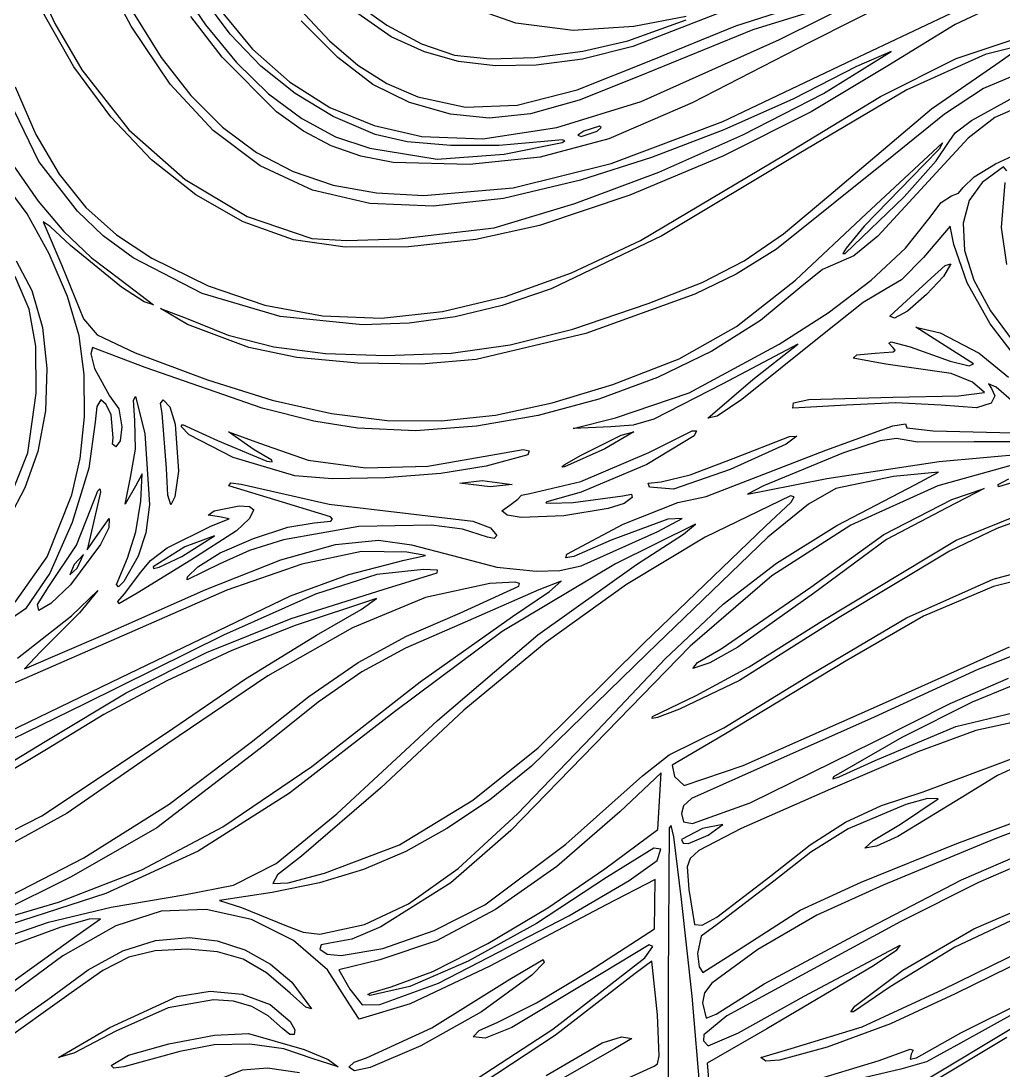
# Model space of a CAD drawing. Extents: x -2 to 143, y -75 to 57.
# Drawn here: x 53.96 to 90.79, y -38.47 to 0.89 of the extents above; entities that cross this region are included whole.
import ezdxf

# ---------------------------------------------------------------- set-up
doc = ezdxf.new("R2010")
doc.units = 0

msp = doc.modelspace()

# ---------------------------------------------------------------- linework, layer by layer
at = {"layer": 'Layer 1'}
for p, q in [((58.0811, 0.695259), (56.425889, 3.834802)), ((54.359386, 2.653212), (55.229541, 0.797294)), ((59.759973, 2.371404), (60.871046, 0.74086)), ((82.76395, 2.215819), (76.891051, -0.067981)), ((80.750739, 0.706583), (85.472049, 2.221584)), ((61.791521, 0.390664), (60.762434, 1.779513)), ((66.418047, 1.615448), (67.661527, 0.730843)), ((85.93934, 1.96628), (81.38191, 0.54797)), ((82.385237, 0.195479), (85.93934, 1.96628)), ((87.097552, 1.894905), (83.47878, 0.063328)), ((85.141995, -0.562132), (89.947671, 1.72822)), ((91.287337, 1.850828), (88.96537, 0.74837)), ((55.942759, -0.830171), (54.728468, 1.308371)), ((58.164995, 1.207128), (59.215521, -0.477711)), ((61.410378, 1.316918), (62.639656, -0.174958)), ((64.423699, 1.314324), (65.51392, 0.142496)), ((72.499871, 0.803567), (70.464314, 1.51868)), ((55.229541, 0.797294), (56.240247, -0.944961)), ((61.50007, -0.476012), (60.328444, 1.050549)), ((65.830848, -0.487688), (64.46182, 0.89776)), ((67.82597, 0.292659), (66.576338, 1.160614)), ((74.655281, 0.524021), (72.499871, 0.803567)), ((76.70247, 0.143725), (78.87932, 0.932648)), ((78.87812, 1.055406), (76.92501, 0.681358)), ((59.547586, -1.479139), (58.0811, 0.695259)), ((60.871046, 0.74086), (62.033152, -0.665469)), ((67.661527, 0.730843), (68.965624, 0.033973)), ((76.92501, 0.681358), (74.655281, 0.524021)), ((81.38191, 0.54797), (77.1006, -1.18993)), ((77.565009, -0.591706), (80.750739, 0.706583)), ((88.96537, 0.74837), (86.443062, -0.791736)), ((62.947519, -0.812595), (61.791521, 0.390664)), ((65.51392, 0.142496), (66.57861, -0.768176)), ((69.076706, -0.275661), (67.82597, 0.292659)), ((68.965624, 0.033973), (70.200791, -0.394743)), ((75.017846, -0.247383), (76.702471, 0.143698)), ((76.702471, 0.143698), (76.70247, 0.143725)), ((77.20092, -2.13511), (82.385237, 0.195479)), ((83.47878, 0.063328), (79.114755, -2.180262)), ((88.996401, -0.522197), (91.291002, 0.246433)), ((62.639656, -0.174958), (64.015179, -1.400492)), ((70.353839, -0.632413), (69.076706, -0.275661)), ((73.213045, -0.480705), (75.017846, -0.247383)), ((76.891051, -0.067981), (75.001935, -0.55122)), ((84.03125, -1.83555), (86.56825, -0.26266)), ((86.56825, -0.26266), (85.2628, -0.825471)), ((90.089277, -0.373091), (87.146826, -1.694672)), ((91.537251, -0.003131), (90.089277, -0.373091)), ((90.485069, -0.747762), (91.537251, -0.003131)), ((59.215521, -0.477711), (60.32511, -1.907569)), ((63.533265, -2.522267), (61.50007, -0.476012)), ((62.033152, -0.665469), (63.238418, -1.839005)), ((67.147064, -1.489137), (65.830848, -0.487688)), ((66.57861, -0.768176), (67.668285, -1.455153)), ((70.200791, -0.394743), (71.527537, -0.536435)), ((71.72757, -0.791252), (70.353839, -0.632413)), ((71.527537, -0.536435), (73.213045, -0.480705)), ((73.2681, -0.765831), (71.72757, -0.791252)), ((75.001935, -0.55122), (73.2681, -0.765831)), ((74.802037, -1.690284), (77.565009, -0.591706)), ((80.261983, -2.8763), (85.141995, -0.562132)), ((86.169753, -1.948534), (88.996401, -0.522197)), ((88.073971, -2.408594), (90.485069, -0.747762)), ((57.321293, -2.712683), (55.942759, -0.830171)), ((56.240247, -0.944961), (58.003397, -3.189296)), ((64.235965, -1.836832), (62.947519, -0.812595)), ((85.2628, -0.825471), (82.905743, -2.035771)), ((86.443062, -0.791736), (83.564661, -2.523739)), ((91.298006, -1.109778), (90.028473, -1.643937)), ((61.155001, -3.22435), (59.547586, -1.479139)), ((64.015179, -1.400492), (65.533061, -2.355634)), ((68.519235, -2.174845), (67.147064, -1.489137)), ((67.668285, -1.455153), (68.833459, -1.955896)), ((77.1006, -1.18993), (74.870254, -2.078781)), ((53.734003, -1.582135), (54.510305, -3.366882)), ((60.32511, -1.907569), (61.508595, -3.091797)), ((63.238418, -1.839005), (64.478974, -2.77117)), ((65.662397, -2.688616), (64.235965, -1.836832)), ((68.833459, -1.955896), (70.619571, -2.343739)), ((72.547994, -2.264748), (74.802037, -1.690284)), ((81.01241, -3.387233), (84.03125, -1.83555)), ((82.533705, -4.151454), (86.169753, -1.948534)), ((87.146826, -1.694672), (83.123137, -4.084761)), ((90.028473, -1.643937), (88.55956, -2.612912)), ((54.633084, -4.385325), (53.522631, -2.112128)), ((65.533061, -2.355634), (67.189417, -3.036331)), ((70.05613, -2.61307), (68.519235, -2.174845)), ((70.619571, -2.343739), (72.547994, -2.264748)), ((74.870254, -2.078781), (73.054329, -2.591729)), ((74.03459, -3.11086), (77.20092, -2.13511)), ((79.114755, -2.180262), (75.982234, -3.529612)), ((82.905743, -2.035771), (80.29299, -3.191351)), ((89.572919, -2.841928), (91.15778, -1.972478)), ((91.449438, -2.293492), (90.447395, -2.737128)), ((58.848693, -4.320696), (57.321293, -2.712683)), ((64.538729, -3.24956), (63.533265, -2.522267)), ((67.232351, -3.374514), (65.662397, -2.688616)), ((71.500422, -2.759562), (70.05613, -2.61307)), ((73.054329, -2.591729), (71.500422, -2.759562)), ((83.564661, -2.523739), (80.253381, -4.180744)), ((84.230479, -5.665862), (88.073971, -2.408594)), ((88.55956, -2.612912), (86.664938, -4.140932)), ((90.447395, -2.737128), (89.448542, -3.510451)), ((61.508595, -3.091797), (62.780813, -4.039743)), ((64.478974, -2.77117), (65.746945, -3.453386)), ((67.189417, -3.036331), (68.980361, -3.43853)), ((71.265143, -3.52667), (74.034561, -3.110865)), ((74.034561, -3.110865), (74.03459, -3.11086)), ((75.636276, -3.052666), (75.04924, -3.246695)), ((75.54398, -3.246695), (75.695793, -3.101173)), ((75.695793, -3.101173), (75.636276, -3.052666)), ((76.074268, -4.458522), (80.261983, -2.8763)), ((88.966312, -3.311962), (89.572919, -2.841928)), ((54.510305, -3.366882), (55.389441, -4.859159)), ((58.003397, -3.189296), (60.109015, -5.051532)), ((62.924134, -4.547506), (61.155001, -3.22435)), ((65.580369, -3.798549), (64.538729, -3.24956)), ((65.746945, -3.453386), (67.034462, -3.877075)), ((68.426969, -3.638873), (67.232351, -3.374514)), ((68.980361, -3.43853), (71.265143, -3.52667)), ((75.982234, -3.529612), (73.418961, -4.222135)), ((75.04924, -3.246695), (74.828502, -3.390381)), ((74.828502, -3.390381), (74.95029, -3.446945)), ((74.95029, -3.446945), (75.543978, -3.246695)), ((75.543978, -3.246695), (75.54398, -3.246695)), ((80.29299, -3.191351), (77.580217, -4.228124)), ((77.863351, -4.778844), (81.01241, -3.387233)), ((89.448542, -3.510451), (88.407234, -4.641222)), ((88.7445, -3.626688), (88.966312, -3.311962)), ((66.690884, -4.183422), (65.580369, -3.798549)), ((67.034462, -3.877075), (69.547611, -4.296328)), ((70.068716, -3.778366), (68.426969, -3.638873)), ((71.875448, -3.781338), (70.068716, -3.778366)), ((73.565021, -3.636134), (71.875448, -3.781338)), ((72.0663, -4.100693), (74.24315, -3.669514)), ((74.248462, -3.572522), (73.565021, -3.636134)), ((74.24315, -3.669514), (74.337042, -3.601195)), ((74.337042, -3.601195), (74.248462, -3.572522)), ((85.636635, -6.332293), (88.492275, -3.685333)), ((88.364731, -3.924212), (87.79964, -4.499178)), ((88.247619, -4.354647), (88.7445, -3.626688)), ((88.492275, -3.685333), (88.364731, -3.924212)), ((60.509582, -5.635739), (58.848693, -4.320696)), ((62.780813, -4.039743), (64.156596, -4.760759)), ((67.902975, -4.41837), (66.690884, -4.183422)), ((69.547611, -4.296328), (72.066302, -4.100722)), ((73.418961, -4.222135), (70.76268, -4.495242)), ((72.066302, -4.100722), (72.0663, -4.100693)), ((77.580217, -4.228124), (74.9231, -5.082001)), ((80.253381, -4.180744), (76.773267, -5.641529)), ((77.169775, -7.343864), (82.533705, -4.151454)), ((83.123137, -4.084761), (77.970469, -7.167494)), ((86.664938, -4.140932), (82.266405, -7.667521)), ((90.472599, -4.473064), (91.293572, -4.096543)), ((53.690695, -4.553174), (54.600983, -5.872842)), ((56.076337, -6.247481), (54.633084, -4.385325)), ((64.87577, -5.455736), (62.924134, -4.547506)), ((70.76268, -4.495242), (67.902975, -4.41837)), ((72.398341, -5.365947), (76.074268, -4.458522)), ((87.79964, -4.499178), (85.556551, -6.801528)), ((88.407234, -4.641222), (86.065613, -7.180496)), ((87.05478, -5.704777), (88.247619, -4.354647)), ((89.675109, -4.954952), (90.472599, -4.473064)), ((90.775089, -4.582559), (89.981298, -5.162995)), ((90.894363, -4.727668), (90.775089, -4.582559)), ((55.389441, -4.859159), (56.392843, -6.101391)), ((60.109015, -5.051532), (62.434573, -6.441735)), ((64.156596, -4.760759), (65.650782, -5.264194)), ((74.9231, -5.082001), (72.033575, -5.762173)), ((74.711692, -5.958308), (77.863351, -4.778844)), ((89.262269, -5.350647), (89.675109, -4.954952)), ((54.186332, -6.348113), (53.33696, -5.191347)), ((67.030698, -5.95617), (64.87577, -5.455736)), ((65.650782, -5.264194), (67.278203, -5.559398)), ((69.053695, -5.655722), (72.398341, -5.365947)), ((89.09204, -5.568548), (89.262269, -5.350647)), ((89.981298, -5.162995), (89.486825, -5.841557)), ((90.698973, -6.860225), (90.835222, -5.162995)), ((54.600983, -5.872842), (55.56194, -7.005782)), ((62.288584, -6.639343), (60.509582, -5.635739)), ((67.278203, -5.559398), (69.053695, -5.655722)), ((72.033575, -5.762173), (69.409704, -6.055939)), ((76.773267, -5.641529), (73.388362, -6.784876)), ((82.531082, -7.089034), (84.230479, -5.665862)), ((84.84506, -7.830828), (87.05478, -5.704777)), ((88.445376, -5.920149), (88.831329, -5.664049)), ((88.831329, -5.664049), (89.09204, -5.568548)), ((89.486825, -5.841557), (89.259248, -6.697935)), ((57.043077, -7.169236), (56.076337, -6.247481)), ((56.392843, -6.101391), (57.541944, -7.136004)), ((69.409704, -6.055939), (67.030698, -5.95617)), ((71.68505, -6.87355), (74.711692, -5.958308)), ((87.974034, -6.524207), (88.445376, -5.920149)), ((55.011109, -7.840822), (54.186332, -6.348113)), ((55.055084, -6.817707), (54.792288, -6.647963)), ((54.792288, -6.647963), (55.486372, -8.283753)), ((64.170322, -7.313037), (62.288584, -6.639343)), ((62.434573, -6.441735), (64.857547, -7.269971)), ((82.98397, -8.834095), (85.636635, -6.332293)), ((87.098515, -7.624827), (87.974034, -6.524207)), ((55.812348, -7.52395), (55.055084, -6.817707)), ((55.56194, -7.005782), (56.59296, -7.982963)), ((68.146875, -7.284741), (71.684947, -6.873554)), ((73.388362, -6.784876), (71.002642, -7.310861)), ((71.684947, -6.873554), (71.68505, -6.87355)), ((85.556551, -6.801528), (84.873581, -7.62841)), ((88.781744, -6.801852), (87.774204, -7.980762)), ((88.915723, -7.488022), (88.781744, -6.801852)), ((89.259248, -6.697935), (89.310264, -7.718301)), ((90.900037, -8.247616), (90.698973, -6.860225)), ((58.157709, -7.996635), (57.043077, -7.169236)), ((57.541944, -7.136004), (58.858175, -8.005422)), ((66.111695, -7.591095), (64.170322, -7.313037)), ((64.857547, -7.269971), (66.162553, -7.348517)), ((66.162553, -7.348517), (68.146875, -7.284741)), ((71.002642, -7.310861), (68.483111, -7.584985)), ((77.970469, -7.167494), (73.821255, -9.149023)), ((74.58131, -8.554566), (77.169775, -7.343864)), ((81.05756, -8.104846), (82.531082, -7.089034)), ((86.065613, -7.180496), (85.168141, -7.911961)), ((55.698469, -9.438869), (55.011109, -7.840822)), ((57.729285, -9.089283), (55.812348, -7.52395)), ((68.483111, -7.584985), (66.111695, -7.591095)), ((82.266405, -7.667521), (80.763489, -8.605229)), ((84.873581, -7.62841), (84.760543, -7.826815)), ((84.760543, -7.826815), (84.84506, -7.830828)), ((85.812016, -8.827841), (87.098515, -7.624827)), ((89.409416, -8.925126), (88.915723, -7.488022)), ((89.310264, -7.718301), (89.668255, -8.828796)), ((53.77192, -8.10707), (54.370078, -9.210636)), ((56.59296, -7.982963), (57.713438, -8.835353)), ((60.745492, -9.33443), (58.157709, -7.996635)), ((58.858175, -8.005422), (60.969333, -9.046339)), ((79.479198, -8.910701), (81.05756, -8.104846)), ((84.572774, -8.174192), (83.993725, -8.431513)), ((85.168141, -7.911961), (84.572774, -8.174192)), ((87.774204, -7.980762), (86.949875, -8.813374)), ((88.80297, -8.211289), (88.526093, -8.686839)), ((88.584975, -8.273539), (88.80297, -8.211289)), ((55.486372, -8.283753), (56.303255, -10.282643)), ((72.113199, -9.441724), (74.58131, -8.554566)), ((80.763489, -8.605229), (79.205018, -9.355912)), ((83.993725, -8.431513), (83.223524, -9.050179)), ((88.06086, -8.753977), (88.584975, -8.273539)), ((54.259971, -9.920714), (53.74443, -8.68848)), ((57.713438, -8.835353), (58.920718, -9.75099)), ((60.969333, -9.046339), (63.09651, -9.76748)), ((77.465279, -9.704002), (79.479198, -8.910701)), ((80.775989, -10.561807), (82.98397, -8.834095)), ((83.223524, -9.050179), (81.670146, -10.337106)), ((84.205872, -10.056472), (85.812016, -8.827841)), ((86.949875, -8.813374), (86.382824, -9.159682)), ((86.82945, -9.893407), (88.06086, -8.753977)), ((88.526093, -8.686839), (87.888172, -9.371862)), ((90.274831, -10.466533), (89.409416, -8.925126)), ((89.668255, -8.828796), (90.292005, -9.980496)), ((54.370078, -9.210636), (54.75921, -10.602947)), ((56.13559, -10.911647), (55.698469, -9.438869)), ((58.571067, -9.644412), (57.729285, -9.089283)), ((63.669373, -10.192995), (60.745492, -9.33443)), ((69.748052, -10.005967), (72.113199, -9.441724)), ((73.821255, -9.149023), (71.984337, -9.781211)), ((79.205018, -9.355912), (75.119285, -10.826922)), ((86.382824, -9.159682), (85.520809, -9.665422)), ((87.888172, -9.371862), (87.17827, -9.987426)), ((58.920718, -9.75099), (58.571067, -9.644412)), ((63.09651, -9.76748), (65.257097, -10.168217)), ((71.984337, -9.781211), (70.231956, -10.203346)), ((74.636921, -10.66169), (77.465279, -9.704002)), ((85.520809, -9.665422), (83.987304, -10.881352)), ((54.517901, -11.309398), (54.259971, -9.920714)), ((60.203752, -10.489471), (59.180928, -9.893756)), ((59.180928, -9.893756), (60.149339, -10.249072)), ((66.759037, -10.504461), (63.669373, -10.192995)), ((65.257097, -10.168217), (67.468481, -10.247922)), ((67.468481, -10.247922), (69.748052, -10.005967)), ((70.231956, -10.203346), (68.50867, -10.43718)), ((82.371414, -11.233947), (84.205872, -10.056472)), ((86.512488, -10.180016), (86.829449, -9.893407)), ((86.68545, -10.254599), (86.512488, -10.180016)), ((87.17827, -9.987426), (86.68545, -10.254599)), ((86.829449, -9.893407), (86.82945, -9.893407)), ((90.292005, -9.980496), (91.140296, -11.124481)), ((54.75921, -10.602947), (54.928575, -12.146531)), ((56.303255, -10.282643), (56.817265, -10.881156)), ((60.149339, -10.249072), (61.718812, -10.88887)), ((62.491818, -11.353626), (60.203752, -10.489471)), ((68.50867, -10.43718), (66.759037, -10.504461)), ((78.62358, -11.778144), (80.775989, -10.561807)), ((81.670146, -10.337106), (79.843244, -11.485906)), ((88.456265, -11.206418), (87.489407, -10.589489)), ((87.489407, -10.589489), (88.404135, -10.800936)), ((91.352543, -11.870587), (90.274831, -10.466533)), ((56.321771, -12.366991), (56.13559, -10.911647)), ((56.817265, -10.881156), (58.241835, -11.549363)), ((61.718812, -10.88887), (63.433043, -11.325855)), ((75.119285, -10.826922), (71.014848, -11.797412)), ((72.293771, -11.258474), (74.636921, -10.66169)), ((83.987304, -10.881352), (80.971115, -13.300792)), ((88.404135, -10.800936), (89.86912, -11.563337)), ((54.530435, -13.064524), (54.517901, -11.309398)), ((56.640104, -11.34965), (56.571538, -11.587044)), ((58.610964, -12.105419), (56.640104, -11.34965)), ((64.293807, -11.731226), (62.491818, -11.353626)), ((63.433043, -11.325855), (65.375114, -11.575631)), ((70.077083, -11.565473), (72.293771, -11.258474)), ((78.997946, -13.046612), (82.371414, -11.233947)), ((83.064044, -11.228922), (80.264094, -12.718252)), ((81.381934, -12.547822), (83.064044, -11.228922)), ((86.478022, -11.194476), (86.570558, -11.138489)), ((86.626189, -11.349648), (86.478022, -11.194476)), ((86.570558, -11.138489), (87.272679, -11.330228)), ((86.710992, -11.447697), (86.626189, -11.349648)), ((87.272679, -11.330228), (88.776009, -11.867963)), ((89.651427, -11.964671), (88.456265, -11.206418)), ((56.571538, -11.587044), (56.711433, -12.134449)), ((58.241835, -11.549363), (60.943937, -12.566234)), ((66.581452, -11.944933), (64.293807, -11.731226)), ((65.375114, -11.575631), (67.628109, -11.653802)), ((67.628109, -11.653802), (70.077083, -11.565473)), ((71.014848, -11.797412), (68.955037, -11.973932)), ((76.137635, -12.745823), (78.62358, -11.778144)), ((79.843244, -11.485906), (77.804042, -12.476985)), ((85.146704, -11.751832), (85.273887, -11.623742)), ((86.369332, -11.975753), (85.146704, -11.751832)), ((85.273887, -11.623742), (85.971348, -11.565292)), ((85.971348, -11.565292), (86.636952, -11.514074)), ((86.636952, -11.514074), (86.710992, -11.447697)), ((89.86912, -11.563337), (90.957565, -12.468556)), ((54.928575, -12.146531), (54.874157, -13.73207)), ((56.711433, -12.134449), (57.272998, -13.17064)), ((62.999664, -13.621567), (58.610964, -12.105419)), ((68.955037, -11.973932), (66.581452, -11.944933)), ((88.808589, -12.324737), (86.369332, -11.975753)), ((88.776009, -11.867963), (89.483716, -12.04631)), ((89.483716, -12.04631), (89.651427, -11.964671)), ((56.334617, -13.952474), (56.321771, -12.366991)), ((60.943937, -12.566234), (63.368442, -13.325627)), ((77.804042, -12.476985), (75.613766, -13.290752)), ((79.699824, -14.004652), (81.381934, -12.547822)), ((89.61517, -12.648202), (88.808589, -12.324737)), ((73.859322, -13.429719), (76.137635, -12.745823)), ((80.264094, -12.718252), (77.677305, -14.045797)), ((90.057862, -13.045313), (89.61517, -12.648202)), ((90.501432, -12.84381), (90.219181, -12.71221)), ((90.219181, -12.71221), (90.324012, -12.88549)), ((90.324012, -12.88549), (90.456333, -13.161637)), ((91.168826, -13.418107), (90.501432, -12.84381)), ((54.219325, -15.300817), (54.530435, -13.064524)), ((56.946715, -13.320619), (56.803492, -13.56325)), ((57.155208, -13.485165), (56.946715, -13.320619)), ((57.272998, -13.17064), (57.623929, -13.654586)), ((58.178963, -13.325847), (58.253692, -13.192565)), ((58.227644, -14.091022), (58.178963, -13.325847)), ((58.253692, -13.192565), (58.592845, -14.579974)), ((59.18923, -13.454556), (59.287865, -13.320567)), ((59.287865, -13.320567), (59.534837, -13.578924)), ((63.368442, -13.325627), (65.587701, -13.832379)), ((75.613766, -13.290752), (73.333642, -13.907612)), ((76.236644, -13.985177), (78.997946, -13.046612)), ((80.971115, -13.300792), (80.042574, -13.921648)), ((82.905746, -13.429991), (83.478259, -13.301882)), ((83.478259, -13.301882), (86.623692, -13.211118)), ((86.623692, -13.211118), (89.087248, -13.162414)), ((89.087248, -13.162414), (90.057862, -13.045313)), ((90.456333, -13.161637), (90.307012, -13.439499)), ((54.874157, -13.73207), (54.591941, -15.250246)), ((56.803492, -13.56325), (56.743922, -14.146596)), ((57.334772, -13.877874), (57.155208, -13.485165)), ((57.623929, -13.654586), (57.733401, -14.322)), ((59.253735, -13.81331), (59.18923, -13.454556)), ((59.534837, -13.578924), (59.739216, -14.231717)), ((64.931726, -14.108949), (62.999664, -13.621567)), ((71.737525, -13.88516), (73.859322, -13.429719)), ((82.882662, -13.626277), (82.905746, -13.429991)), ((84.889692, -13.514849), (82.882662, -13.626277)), ((86.730769, -13.426226), (84.889692, -13.514849)), ((88.434812, -13.517349), (86.730769, -13.426226)), ((89.765226, -13.616436), (88.434812, -13.517349)), ((90.307012, -13.439499), (89.765226, -13.616436)), ((56.18124, -15.509094), (56.334617, -13.952474)), ((56.743922, -14.146596), (56.500756, -15.882124)), ((57.409833, -14.742199), (57.334772, -13.877874)), ((58.245463, -15.168985), (58.227644, -14.091022)), ((59.412, -15.8867), (59.253735, -13.81331)), ((66.566424, -14.380829), (64.931726, -14.108949)), ((65.587701, -13.832379), (67.674066, -14.091327)), ((67.674066, -14.091327), (69.69989, -14.107308)), ((69.69989, -14.107308), (71.737525, -13.88516)), ((73.333642, -13.907612), (71.024893, -14.307973)), ((74.653474, -14.388782), (76.236644, -13.985177)), ((77.677305, -14.045797), (76.900227, -14.260247)), ((80.042574, -13.921648), (79.699824, -14.004652)), ((57.733401, -14.322), (57.66905, -14.852108)), ((59.739216, -14.231717), (59.862178, -15.986947)), ((59.957549, -14.310777), (60.010907, -14.237353)), ((60.2599, -14.625217), (59.957549, -14.310777)), ((60.010907, -14.237353), (61.32272, -14.841648)), ((62.699551, -15.186252), (61.72941, -14.519311)), ((61.72941, -14.519311), (62.89796, -14.943137)), ((68.748745, -14.472243), (66.566424, -14.380829)), ((71.024893, -14.307973), (68.748745, -14.472243)), ((76.058804, -14.331922), (74.653474, -14.388782)), ((76.92921, -14.514404), (75.840081, -15.151739)), ((76.900227, -14.260247), (76.058804, -14.331922)), ((76.448931, -14.640532), (76.92921, -14.514404)), ((77.484979, -15.284619), (79.104085, -14.481005)), ((79.104085, -14.481005), (79.266556, -14.474914)), ((79.266556, -14.474914), (79.189269, -14.662705)), ((84.1199, -15.19791), (86.629479, -14.287195)), ((86.629479, -14.287195), (87.104414, -14.210517)), ((87.104414, -14.210517), (87.15176, -14.360801)), ((87.15176, -14.360801), (88.138829, -14.480928)), ((88.138829, -14.480928), (90.64047, -14.539093)), ((90.64047, -14.539093), (93.414297, -14.609701)), ((57.39327, -14.975541), (57.409833, -14.742199)), ((57.66905, -14.852108), (57.514332, -15.072595)), ((58.592845, -14.579974), (58.767939, -17.239194)), ((61.904984, -15.470943), (60.2599, -14.625217)), ((61.32272, -14.841648), (63.17547, -15.614934)), ((62.89796, -14.943137), (64.713472, -15.572502)), ((74.95025, -15.385317), (76.448931, -14.640532)), ((79.189269, -14.662705), (77.410671, -15.734015)), ((80.641586, -15.510524), (82.754262, -14.684528)), ((83.026396, -14.674712), (82.627386, -14.973781)), ((82.754262, -14.684528), (83.026396, -14.674712)), ((86.158323, -14.856323), (84.777419, -15.304889)), ((86.765208, -14.767881), (86.158323, -14.856323)), ((87.554483, -14.906886), (86.765208, -14.767881)), ((89.671828, -14.894639), (87.554483, -14.906886)), ((91.879326, -14.885582), (89.671828, -14.894639)), ((53.488089, -17.131584), (54.219325, -15.300817)), ((54.591941, -15.250246), (54.101603, -16.61921)), ((57.514332, -15.072595), (57.39327, -14.975541)), ((58.062019, -16.222272), (58.245463, -15.168985)), ((63.362871, -15.575786), (62.699551, -15.186252)), ((71.56565, -15.387892), (72.774638, -15.172332)), ((72.774638, -15.172332), (73.00313, -15.223778)), ((73.00313, -15.223778), (72.95482, -15.381492)), ((75.840081, -15.151739), (74.32409, -15.821734)), ((74.941539, -16.382038), (77.484979, -15.284619)), ((79.627677, -16.935007), (84.1199, -15.19791)), ((82.627386, -14.973781), (80.529221, -15.92296)), ((84.777419, -15.304889), (81.777648, -16.541331)), ((88.363137, -15.626081), (92.16718, -15.28723)), ((55.868751, -16.877847), (56.18124, -15.509094)), ((64.21585, -16.169247), (61.904984, -15.470943)), ((63.17547, -15.614934), (63.374487, -15.638237)), ((63.374487, -15.638237), (63.362871, -15.575786)), ((64.713472, -15.572502), (66.866082, -15.861693)), ((69.201554, -15.802794), (71.56565, -15.387892)), ((72.95482, -15.381492), (71.38814, -15.806784)), ((74.317341, -15.748675), (74.95025, -15.385312)), ((77.410671, -15.734015), (74.950239, -16.781445)), ((74.95025, -15.385312), (74.95025, -15.385317)), ((79.036268, -16.130192), (80.641586, -15.510524)), ((84.1524, -16.2584), (88.363137, -15.626081)), ((91.408976, -15.672785), (88.318713, -16.544952)), ((56.500756, -15.882124), (55.877698, -17.912134)), ((58.495484, -16.087605), (58.247539, -16.550767)), ((58.448777, -17.113302), (58.495484, -16.087605)), ((59.412003, -15.886692), (59.412, -15.8867)), ((59.4595, -16.892583), (59.412003, -15.886692)), ((59.862178, -15.986947), (59.727703, -16.952312)), ((66.866082, -15.861693), (69.201554, -15.802794)), ((69.686198, -16.070962), (67.606503, -16.235447)), ((71.38814, -15.806784), (69.686198, -16.070962)), ((74.230485, -15.828653), (74.317341, -15.748675)), ((74.32409, -15.821734), (74.230485, -15.828653)), ((77.947316, -16.389865), (79.036268, -16.130192)), ((80.529221, -15.92296), (78.404136, -16.668361)), ((88.343393, -16.023849), (86.651472, -16.186874)), ((87.47163, -16.489686), (88.343393, -16.023849)), ((57.867721, -17.223902), (58.062019, -16.222272)), ((61.75025, -16.533856), (61.818158, -16.422326)), ((61.818158, -16.422326), (62.20602, -16.482396)), ((62.20602, -16.482396), (65.504205, -17.22984)), ((65.624551, -16.27621), (64.21584, -16.169223)), ((64.21584, -16.169223), (64.21585, -16.169247)), ((67.606503, -16.235447), (65.624551, -16.27621)), ((70.39867, -16.435473), (71.239727, -16.337563)), ((70.398671, -16.435473), (70.39867, -16.435473)), ((71.536571, -16.580106), (70.398671, -16.435473)), ((71.239727, -16.337563), (72.36092, -16.4933)), ((72.36092, -16.4933), (71.536571, -16.580106)), ((73.028649, -16.824509), (74.941539, -16.382038)), ((77.459874, -16.439093), (77.947316, -16.389865)), ((77.5136, -16.5945), (77.459874, -16.439093)), ((81.876595, -16.713912), (84.152395, -16.258396)), ((84.152395, -16.258396), (84.1524, -16.2584)), ((86.651472, -16.186874), (84.492363, -16.635369)), ((84.53113, -18.028926), (87.47163, -16.489686)), ((90.577884, -16.485476), (90.97986, -16.27701)), ((90.584069, -16.572183), (90.577884, -16.485476)), ((91.573548, -16.27701), (90.584069, -16.572183)), ((54.101603, -16.61921), (53.518271, -17.740726)), ((54.934109, -19.196191), (55.868751, -16.877847)), ((56.5765, -17.40542), (56.833179, -16.727519)), ((56.935356, -16.776791), (56.642375, -18.069651)), ((56.833179, -16.727519), (56.907172, -16.654966)), ((56.907172, -16.654966), (56.935356, -16.776791)), ((58.247539, -16.550767), (57.867721, -17.223902)), ((59.579105, -17.25099), (59.4595, -16.892583)), ((63.75872, -17.156421), (61.75025, -16.533856)), ((72.575488, -17.043506), (72.708605, -16.888839)), ((72.708605, -16.888839), (73.028649, -16.824509)), ((74.950239, -16.781445), (73.663919, -17.137352)), ((74.653398, -17.158572), (76.514878, -16.913615)), ((76.514878, -16.913615), (76.836558, -16.854147)), ((76.836558, -16.854147), (76.86456, -16.982095)), ((77.513605, -16.594501), (77.5136, -16.5945)), ((78.404136, -16.668361), (77.513605, -16.594501)), ((82.794792, -16.911993), (79.60083, -18.461757)), ((81.777648, -16.541331), (81.18396, -16.847699)), ((81.18396, -16.847699), (81.876595, -16.713912)), ((82.931492, -16.947757), (82.794792, -16.911993)), ((84.492363, -16.635369), (83.46789, -17.230119)), ((88.318713, -16.544952), (85.059387, -18.015396)), ((90.054217, -16.634956), (88.651149, -17.366016)), ((88.83608, -17.04964), (90.054217, -16.634956)), ((58.260993, -18.268141), (58.448777, -17.113302)), ((58.767939, -17.239194), (58.63413, -18.3056)), ((59.727703, -16.952312), (59.579105, -17.25099)), ((61.196579, -17.481507), (62.132022, -17.28352)), ((62.132022, -17.28352), (62.521389, -17.316989)), ((62.521389, -17.316989), (62.680799, -17.443337)), ((65.550245, -17.694693), (63.75872, -17.156421)), ((65.504205, -17.22984), (68.46363, -17.577216)), ((71.9818, -17.4815), (72.278644, -17.262503)), ((72.278644, -17.262503), (72.575488, -17.043506)), ((73.663919, -17.137352), (73.619547, -17.172466)), ((73.619547, -17.172466), (73.791314, -17.188169)), ((73.791314, -17.188169), (74.653398, -17.158572)), ((76.560537, -17.194976), (75.963188, -17.385922)), ((76.526897, -17.971954), (78.57576, -17.16817)), ((76.86456, -16.982095), (76.560537, -17.194976)), ((78.57576, -17.16817), (79.627677, -16.935007)), ((81.85321, -18.05259), (82.815965, -17.150534)), ((83.46789, -17.230119), (81.939998, -18.468071)), ((82.815965, -17.150534), (82.931492, -16.947757)), ((86.289884, -18.360549), (88.83608, -17.04964)), ((56.043076, -18.7661), (56.5765, -17.40542)), ((60.97383, -17.642165), (61.196579, -17.481507)), ((61.394475, -17.700366), (60.97383, -17.642165)), ((61.75624, -17.774959), (61.394475, -17.700366)), ((62.680799, -17.443337), (62.514406, -17.778784)), ((65.636814, -17.788259), (65.550245, -17.694693)), ((68.46363, -17.577216), (70.887271, -17.86824)), ((71.9818, -17.481511), (71.9818, -17.4815)), ((72.178147, -17.643217), (71.9818, -17.481511)), ((72.698584, -17.719834), (72.178147, -17.643217)), ((74.300121, -17.659903), (72.698584, -17.719834)), ((75.963188, -17.385922), (74.300121, -17.659903)), ((88.651149, -17.366016), (86.386179, -18.549553)), ((89.00093, -18.572716), (91.716312, -17.46996)), ((92.02168, -17.584049), (90.520686, -18.134524)), ((55.877698, -17.912134), (55.034413, -19.809044)), ((56.642375, -18.069651), (56.438034, -18.937688)), ((56.84287, -18.357487), (57.267845, -17.769293)), ((57.267845, -17.769293), (57.246645, -18.115868)), ((59.430158, -18.862704), (61.097631, -18.042908)), ((61.097631, -18.042908), (61.75624, -17.774959)), ((62.514406, -17.778784), (62.040136, -18.225098)), ((62.666362, -18.508242), (63.9568, -18.088676)), ((66.618737, -18.057202), (63.79593, -18.562134)), ((63.9568, -18.088676), (64.94969, -17.919498)), ((64.94969, -17.919498), (65.568898, -17.859042)), ((65.568898, -17.859042), (65.636814, -17.788259)), ((69.344697, -18.00697), (66.618737, -18.057202)), ((70.503822, -18.16913), (69.344697, -18.00697)), ((70.887271, -17.86824), (71.551495, -18.111115)), ((74.41592, -19.0949), (76.526897, -17.971954)), ((78.20048, -17.792237), (76.07744, -18.573)), ((79.235352, -17.975586), (76.236617, -19.46868)), ((77.30161, -22.43752), (81.85321, -18.05259)), ((77.819846, -18.245061), (78.73735, -17.765788)), ((78.73735, -17.765788), (78.20048, -17.792237)), ((78.783372, -18.354476), (79.235352, -17.975586)), ((85.059387, -18.015396), (82.099296, -19.915695)), ((82.267425, -19.438984), (84.53113, -18.028926)), ((56.438034, -18.937688), (56.84287, -18.357487)), ((57.246645, -18.115868), (56.943395, -18.737195)), ((57.944186, -19.255262), (58.260993, -18.268141)), ((58.63413, -18.3056), (58.353849, -19.175414)), ((59.98195, -19.183079), (61.20845, -18.407121)), ((61.20844, -18.40712), (60.101689, -18.823753)), ((62.040136, -18.225098), (60.317409, -19.330967)), ((61.20845, -18.407121), (61.20844, -18.40712)), ((71.437692, -18.465079), (70.503822, -18.16913)), ((71.684171, -18.514006), (71.437692, -18.465079)), ((71.551495, -18.111115), (71.78401, -18.402339)), ((71.78401, -18.402339), (71.684171, -18.514006)), ((74.950174, -19.532245), (77.819846, -18.245061)), ((79.60083, -18.461757), (76.652921, -20.234945)), ((77.0282, -19.48361), (78.783372, -18.354476)), ((81.939998, -18.468071), (77.424013, -22.829729)), ((83.55873, -20.33166), (86.289884, -18.360549)), ((90.520686, -18.134524), (88.753616, -18.984511)), ((54.9957, -20.3093), (56.043076, -18.7661)), ((56.943395, -18.737195), (55.817335, -20.246373)), ((58.807181, -19.334896), (59.430158, -18.862704)), ((60.101689, -18.823753), (58.9071, -19.58021)), ((61.426991, -19.04624), (62.666362, -18.508242)), ((63.79593, -18.562134), (62.515745, -18.968351)), ((63.698969, -19.317079), (65.7404, -18.743756)), ((65.7404, -18.743756), (67.358706, -18.578018)), ((67.358706, -18.578018), (68.591989, -18.747285)), ((68.591989, -18.747285), (70.129246, -19.156442)), ((76.07744, -18.573), (74.677182, -19.185657)), ((86.386179, -18.549553), (83.651229, -20.575076)), ((84.01053, -21.581386), (89.00093, -18.572716)), ((53.743486, -20.896778), (54.934109, -19.196191)), ((56.30291, -19.11044), (55.945255, -19.48847)), ((56.065862, -19.62194), (56.30291, -19.11044)), ((56.30291, -19.11044), (56.30291, -19.11044)), ((57.5355, -20.23863), (57.944186, -19.255262)), ((58.353849, -19.175414), (57.8063, -20.127559)), ((59.130422, -19.586777), (59.98195, -19.183079)), ((60.5873, -19.570718), (61.426991, -19.04624)), ((62.515745, -18.968351), (61.412392, -19.468129)), ((66.717717, -19.002583), (64.485679, -19.4737)), ((68.419768, -19.027288), (66.717717, -19.002583)), ((68.32082, -19.325264), (69.112403, -19.154803)), ((69.112403, -19.154803), (68.419768, -19.027288)), ((70.129246, -19.156442), (71.790516, -19.591407)), ((74.380198, -19.235737), (74.41592, -19.0949)), ((74.677182, -19.185657), (74.380198, -19.235737)), ((88.753616, -18.984511), (84.61961, -21.478649)), ((90.394129, -20.036523), (93.22317, -19.258228)), ((55.945255, -19.48847), (55.79236, -19.874098)), ((55.79236, -19.874098), (56.065862, -19.62194)), ((60.317409, -19.330967), (58.307899, -20.562597)), ((58.445011, -19.770278), (58.807181, -19.334896)), ((58.9071, -19.58021), (58.922602, -19.641292)), ((58.922602, -19.641292), (59.130422, -19.586777)), ((61.412392, -19.468129), (60.185012, -20.068489)), ((60.195523, -19.955243), (60.587355, -19.570709)), ((60.587355, -19.570709), (60.5873, -19.570718)), ((60.883406, -20.419057), (63.698969, -19.317079)), ((64.485679, -19.4737), (61.672461, -20.455381)), ((66.247889, -19.860337), (68.32082, -19.325264)), ((71.790516, -19.591407), (73.268246, -19.738551)), ((76.236617, -19.46868), (71.990904, -22.00384)), ((73.327634, -22.119276), (77.0282, -19.48361)), ((74.149801, -19.708476), (74.950174, -19.532245)), ((80.267524, -20.980222), (82.267425, -19.438984)), ((93.40027, -19.545862), (90.404291, -20.311939)), ((55.034413, -19.809044), (54.130562, -21.145276)), ((57.83235, -20.58423), (58.445011, -19.770278)), ((60.185012, -20.068489), (60.195523, -19.955243)), ((64.053021, -20.664639), (66.247889, -19.860337)), ((67.289816, -19.864896), (64.988698, -20.605736)), ((69.04638, -19.680882), (67.289816, -19.864896)), ((67.52919, -20.419002), (69.554955, -19.798718)), ((69.560982, -19.70447), (69.04638, -19.680882)), ((69.554955, -19.798718), (69.560982, -19.70447)), ((73.268246, -19.738551), (74.149801, -19.708476)), ((82.099296, -19.915695), (79.030488, -22.55288)), ((87.136737, -21.487632), (90.394129, -20.036523)), ((54.579173, -20.992891), (54.995703, -20.309303)), ((54.995703, -20.309303), (54.9957, -20.3093)), ((55.817335, -20.246373), (55.072393, -20.955113)), ((55.85337, -21.407533), (56.842849, -20.464372)), ((56.842849, -20.464372), (56.150213, -21.299596)), ((56.942706, -22.170758), (60.883406, -20.419057)), ((57.611477, -20.320487), (57.5355, -20.238624)), ((57.5355, -20.238624), (57.5355, -20.23863)), ((57.8063, -20.127559), (57.611477, -20.320487)), ((61.672461, -20.455381), (58.226868, -21.962368)), ((64.083795, -21.516371), (67.52919, -20.419002)), ((71.52588, -20.198742), (69.116959, -20.726644)), ((70.39868, -21.313192), (72.6151, -20.299333)), ((73.360414, -20.441749), (70.407694, -21.739409)), ((72.470469, -20.147955), (71.52588, -20.198742)), ((72.644432, -20.196739), (72.470469, -20.147955)), ((72.6151, -20.299333), (72.644432, -20.196739)), ((74.19519, -20.10941), (73.360414, -20.441749)), ((76.652921, -20.234945), (73.632335, -22.401457)), ((73.766094, -20.498455), (74.19519, -20.10941)), ((80.1945, -22.6458), (83.55873, -20.33166)), ((90.404291, -20.311939), (87.782002, -21.423082)), ((57.33762, -23.896654), (64.053021, -20.664639)), ((57.587405, -20.874955), (57.832354, -20.584237)), ((58.307899, -20.562597), (57.618997, -20.966708)), ((57.832354, -20.584237), (57.83235, -20.58423)), ((64.988698, -20.605736), (61.541845, -22.141512)), ((67.27937, -20.76646), (64.23339, -21.77312)), ((69.116959, -20.726644), (66.385598, -21.860895)), ((66.705231, -21.16953), (67.27937, -20.76646)), ((72.37771, -21.43382), (73.766094, -20.498455)), ((83.651229, -20.575076), (80.814043, -22.590386)), ((54.130562, -21.145276), (52.497374, -22.265548)), ((54.632205, -21.206057), (54.579173, -20.992891)), ((55.072393, -20.955113), (54.632205, -21.206057)), ((57.618997, -20.966708), (57.587405, -20.874955)), ((65.03412, -22.13861), (66.705231, -21.16953)), ((78.103168, -23.021022), (80.267524, -20.980222)), ((53.82494, -23.002963), (55.85337, -21.407533)), ((56.150213, -21.299596), (54.685773, -22.764616)), ((60.911789, -22.791902), (64.083795, -21.516371)), ((68.398987, -22.177411), (70.39868, -21.313192)), ((68.9177, -23.8873), (72.37771, -21.43382)), ((84.61961, -21.478649), (80.88808, -23.833759)), ((81.250701, -23.318791), (84.01053, -21.581386)), ((83.536759, -23.628373), (87.136737, -21.487632)), ((87.782002, -21.423082), (84.87472, -23.099376)), ((58.226868, -21.962368), (53.590481, -23.989023)), ((64.23339, -21.77312), (61.864565, -22.70768)), ((66.385598, -21.860895), (63.207428, -23.6633)), ((71.990904, -22.00384), (67.959947, -25.01321)), ((70.407694, -21.739409), (68.367999, -22.624577)), ((54.092996, -23.394418), (56.942706, -22.170758)), ((61.541845, -22.141512), (56.34808, -24.710332)), ((62.37208, -23.777813), (65.03412, -22.13861)), ((66.596737, -23.167239), (68.398987, -22.177411)), ((69.56205, -25.33869), (73.327634, -22.119276)), ((73.632335, -22.401457), (70.553347, -24.950259)), ((92.6012, -22.321762), (89.811538, -23.420255)), ((54.685773, -22.764616), (54.092996, -23.394418)), ((57.898533, -24.297136), (60.911789, -22.791902)), ((61.864565, -22.70768), (59.423271, -23.842892)), ((68.367999, -22.624577), (66.72859, -23.511799)), ((73.342062, -26.361916), (77.30161, -22.43752)), ((79.030488, -22.55288), (75.445013, -26.233982)), ((79.311978, -23.165745), (80.194499, -22.645798)), ((80.814043, -22.590386), (79.768121, -23.179353)), ((80.194499, -22.645798), (80.1945, -22.6458)), ((86.13137, -24.75687), (90.9955, -22.570199)), ((64.741384, -24.437497), (66.596737, -23.167239)), ((77.424013, -22.829729), (73.086908, -27.050691)), ((75.3461, -25.929766), (78.103168, -23.021022)), ((79.135449, -23.386586), (79.311978, -23.165745)), ((79.768121, -23.179353), (79.135449, -23.386586)), ((84.87472, -23.099376), (80.2934, -25.873406)), ((66.72859, -23.511799), (65.098213, -24.642539)), ((79.26103, -24.397256), (81.250701, -23.318791)), ((89.811538, -23.420255), (85.933543, -25.210936)), ((51.057074, -26.925388), (57.33762, -23.896654)), ((59.423271, -23.842892), (57.057632, -25.104889)), ((59.4155, -25.79203), (62.37208, -23.777813)), ((63.207428, -23.6633), (59.45808, -26.195662)), ((64.858834, -27.057135), (68.9177, -23.8873)), ((80.88808, -23.833759), (78.633472, -24.911749)), ((80.290553, -25.615212), (83.536759, -23.628373)), ((88.771965, -24.692371), (90.968022, -23.753236)), ((91.551778, -23.8421), (89.602348, -24.651434)), ((54.92939, -26.083612), (57.898533, -24.297136)), ((77.6273, -25.1909), (79.26103, -24.397256)), ((56.34808, -24.710332), (52.64305, -26.513805)), ((62.58238, -26.143002), (64.741384, -24.437497)), ((65.098213, -24.642539), (63.085614, -26.258259)), ((81.0164, -27.0233), (86.13137, -24.75687)), ((85.93357, -26.135152), (88.771965, -24.692371)), ((89.602348, -24.651434), (86.970406, -25.975187)), ((57.057632, -25.104889), (54.91577, -26.4198)), ((67.959947, -25.01321), (64.021297, -28.060545)), ((70.553347, -24.950259), (67.43023, -27.870317)), ((78.633472, -24.911749), (77.806067, -25.221207)), ((88.987305, -25.565317), (91.484236, -24.955676)), ((65.789652, -28.834425), (69.56205, -25.33869)), ((77.61457, -25.257274), (77.6273, -25.190889)), ((77.806067, -25.221207), (77.61457, -25.257274)), ((77.6273, -25.190889), (77.6273, -25.1909)), ((85.933543, -25.210936), (80.840143, -27.474336)), ((85.965456, -26.838446), (88.987305, -25.565317)), ((91.347188, -25.356332), (89.73282, -25.710463)), ((54.738888, -28.904923), (59.4155, -25.79203)), ((72.562432, -28.834813), (75.3461, -25.929766)), ((78.244319, -26.617053), (80.290553, -25.615212)), ((80.2934, -25.873406), (78.35926, -27.011456)), ((86.970406, -25.975187), (84.408855, -27.448079)), ((89.73282, -25.710463), (87.565432, -26.504278)), ((51.40108, -28.213331), (54.92939, -26.083612)), ((59.45808, -26.195662), (55.689958, -28.812403)), ((63.085614, -26.258259), (59.048354, -29.352699)), ((59.505025, -28.4663), (62.58238, -26.143002)), ((70.89342, -28.31727), (73.342062, -26.361916)), ((75.445013, -26.233982), (72.318528, -29.461582)), ((81.28302, -28.422112), (85.93357, -26.135152)), ((54.91577, -26.4198), (51.158458, -28.6613)), ((77.248684, -27.408179), (78.244319, -26.617053)), ((87.565432, -26.504278), (84.29478, -27.904806)), ((90.480925, -27.000636), (91.531132, -26.59249)), ((61.52144, -29.322888), (64.858834, -27.057135)), ((73.086908, -27.050691), (71.510023, -28.319847)), ((78.35926, -27.011456), (78.445645, -27.4379)), ((78.811204, -27.774303), (81.016364, -27.023304)), ((81.016364, -27.023304), (81.0164, -27.0233)), ((84.622639, -27.446313), (85.965456, -26.838446)), ((87.768585, -28.006066), (90.480925, -27.000636)), ((91.754402, -26.843985), (90.554009, -27.392228)), ((74.372469, -29.971409), (77.248684, -27.408179)), ((77.941688, -27.30169), (76.396518, -28.76288)), ((77.880728, -28.35924), (77.941688, -27.30169)), ((78.445645, -27.4379), (78.811204, -27.774303)), ((80.840143, -27.474336), (79.083719, -28.260981)), ((84.380836, -27.517617), (84.622639, -27.446313)), ((84.408855, -27.448079), (84.380836, -27.517617)), ((90.554009, -27.392228), (89.188521, -28.236009)), ((67.43023, -27.870317), (64.47096, -30.416817)), ((84.29478, -27.904806), (80.946638, -29.380683)), ((64.021297, -28.060545), (60.599476, -30.2273)), ((68.143156, -29.995309), (70.89342, -28.31727)), ((71.510023, -28.319847), (69.918723, -29.385239)), ((79.083719, -28.260981), (78.785982, -28.529982)), ((86.208099, -28.518565), (87.768585, -28.006066)), ((89.188521, -28.236009), (86.821338, -29.680614)), ((86.914381, -29.223891), (88.330651, -28.273683)), ((87.928126, -28.258463), (87.114001, -28.48009)), ((88.330651, -28.273683), (87.928126, -28.258463)), ((56.309894, -30.483917), (59.505025, -28.4663)), ((77.819778, -29.41679), (77.880728, -28.35924)), ((78.785982, -28.529982), (78.712763, -28.818776)), ((79.120414, -29.197066), (81.282993, -28.422118)), ((81.282993, -28.422118), (81.28302, -28.422112)), ((84.855959, -29.14768), (86.208099, -28.518565)), ((87.114001, -28.48009), (84.951421, -29.400343)), ((89.03038, -29.942937), (92.491357, -28.659441)), ((53.064743, -29.761672), (54.738888, -28.904923)), ((55.689958, -28.812403), (53.091466, -30.228618)), ((63.522899, -30.697627), (65.789652, -28.834425)), ((70.334781, -30.880317), (72.562432, -28.834813)), ((76.396518, -28.76288), (74.037654, -30.806138)), ((78.712763, -28.818776), (78.784497, -29.138606)), ((59.048354, -29.352699), (55.833423, -31.19849)), ((58.492401, -30.936272), (61.52144, -29.322888)), ((69.918723, -29.385239), (68.373478, -30.243462)), ((72.318528, -29.461582), (70.071163, -31.425942)), ((75.840818, -30.88998), (77.819778, -29.41679)), ((78.249113, -29.359057), (78.20574, -35.11072)), ((78.319532, -29.270209), (78.249113, -29.359057)), ((78.417791, -29.696404), (78.319532, -29.270209)), ((79.501957, -29.383009), (78.710374, -29.790577)), ((78.784497, -29.138606), (79.120414, -29.197066)), ((80.946638, -29.380683), (79.362939, -30.204497)), ((80.256339, -29.232081), (79.501957, -29.383009)), ((79.70968, -29.630212), (80.256339, -29.232081)), ((83.531566, -29.992891), (84.855959, -29.14768)), ((84.951421, -29.400343), (83.560912, -30.273)), ((85.895078, -29.832606), (86.914381, -29.223891)), ((91.739302, -29.280814), (90.450669, -29.776156)), ((78.705851, -32.04476), (78.417791, -29.696404)), ((78.710374, -29.790577), (78.775857, -29.929395)), ((78.968271, -29.948293), (79.70968, -29.630212)), ((79.70968, -29.630212), (79.70968, -29.630212)), ((85.582351, -30.126819), (85.895078, -29.832606)), ((86.821338, -29.680614), (86.019686, -30.050086)), ((90.450669, -29.776156), (86.269689, -31.503626)), ((60.599476, -30.2273), (57.138616, -31.816847)), ((65.33623, -31.06381), (68.143156, -29.995309)), ((68.373478, -30.243462), (66.79547, -30.917945)), ((71.334224, -32.241389), (74.372469, -29.971409)), ((77.674567, -30.124863), (75.89796, -31.223329)), ((77.937001, -30.158988), (77.674567, -30.124863)), ((77.79687, -30.577023), (77.937001, -30.158988)), ((78.775857, -29.929395), (78.968271, -29.948293)), ((79.362939, -30.204497), (79.037403, -30.510507)), ((82.054325, -31.153676), (83.531566, -29.992891)), ((83.560912, -30.273), (82.173461, -31.359703)), ((85.43875, -31.391017), (89.03038, -29.942937)), ((86.019686, -30.050086), (85.582351, -30.126819)), ((89.19876, -31.31387), (91.738132, -30.209099)), ((53.155756, -32.104866), (56.309894, -30.483917)), ((61.919406, -31.510836), (63.522899, -30.697627)), ((64.47096, -30.416817), (63.574228, -31.12363)), ((76.746792, -31.327933), (77.79687, -30.577023)), ((79.037403, -30.510507), (78.918555, -30.819851)), ((91.780707, -30.569967), (89.832355, -31.40666)), ((55.3586, -32.149), (58.492401, -30.936272)), ((63.966234, -31.416754), (65.336219, -31.063819)), ((66.79547, -30.917945), (65.14111, -31.424618)), ((65.336219, -31.063819), (65.33623, -31.06381)), ((68.48541, -32.213578), (70.334781, -30.880317)), ((74.037654, -30.806138), (71.741377, -32.419112)), ((73.705024, -32.353778), (75.840818, -30.88998)), ((78.918555, -30.819851), (78.98836, -31.670346)), ((55.833423, -31.19849), (52.788224, -32.715849)), ((65.14111, -31.424618), (63.366803, -31.779409)), ((63.574228, -31.12363), (63.392445, -31.446817)), ((63.392445, -31.446817), (63.966234, -31.416754)), ((70.071163, -31.425942), (67.442666, -33.068937)), ((75.89796, -31.223329), (73.27977, -32.942094)), ((74.48632, -32.653219), (76.746792, -31.327933)), ((77.720911, -31.292643), (75.890371, -32.24667)), ((77.710801, -32.216205), (77.720911, -31.292643)), ((80.034767, -32.70963), (82.054325, -31.153676)), ((82.173461, -31.359703), (80.051191, -32.978813)), ((83.152872, -32.448962), (85.43875, -31.391017)), ((85.1419, -33.41587), (89.19876, -31.31387)), ((89.832355, -31.40666), (86.92288, -32.873563)), ((57.138616, -31.816847), (53.082847, -33.13256)), ((57.338212, -32.329171), (60.13679, -31.85659)), ((60.13679, -31.85659), (61.919406, -31.510836)), ((63.366803, -31.779409), (61.394453, -32.082559)), ((78.98836, -31.670346), (79.196465, -32.984326)), ((86.269689, -31.503626), (83.780931, -32.629778)), ((52.563523, -32.973895), (55.358614, -32.148998)), ((55.358614, -32.148998), (55.3586, -32.149)), ((61.394453, -32.082559), (62.224034, -32.342428)), ((66.83658, -32.981896), (68.48541, -32.213578)), ((69.439139, -33.207894), (71.334224, -32.241389)), ((75.890371, -32.24667), (71.530611, -34.54349)), ((77.700691, -33.13977), (77.710801, -32.216205)), ((79.111363, -35.67293), (78.705851, -32.04476)), ((54.989065, -32.8977), (57.338212, -32.329171)), ((59.213657, -32.486445), (57.509662, -33.028025)), ((60.893771, -32.423636), (59.213657, -32.486445)), ((62.602253, -32.798537), (60.893771, -32.423636)), ((62.224034, -32.342428), (63.906154, -33.030183)), ((71.741377, -32.419112), (69.524643, -33.591338)), ((69.6071, -35.185303), (74.48632, -32.653219)), ((71.449241, -33.694559), (73.705024, -32.353778)), ((80.84853, -33.936267), (83.152872, -32.448962)), ((83.780931, -32.629778), (81.569659, -33.923366)), ((91.47448, -32.646507), (88.955697, -33.829428)), ((89.66241, -33.145267), (91.307706, -32.430743)), ((52.980283, -33.593826), (54.989065, -32.8977)), ((56.514854, -32.78748), (55.454482, -33.081688)), ((57.509662, -33.028025), (55.531972, -34.162073)), ((56.05062, -33.399462), (56.931862, -32.770449)), ((56.931862, -32.770449), (56.514854, -32.78748)), ((64.167953, -33.584222), (62.602253, -32.798537)), ((63.906154, -33.030183), (64.531271, -33.274695)), ((65.161923, -33.349244), (66.836594, -32.981913)), ((66.836594, -32.981913), (66.83658, -32.981896)), ((73.27977, -32.942094), (70.718065, -34.358069)), ((79.196465, -32.984326), (79.477816, -33.000821)), ((80.051191, -32.978813), (79.446729, -33.418879)), ((79.477816, -33.000821), (80.034767, -32.70963)), ((86.92288, -32.873563), (80.401975, -36.402869)), ((55.454482, -33.081688), (52.667992, -34.105699)), ((52.91048, -35.647482), (56.05062, -33.399462)), ((64.531271, -33.274695), (65.161923, -33.349244)), ((67.442666, -33.068937), (66.35733, -33.526109)), ((67.516482, -33.877872), (69.439139, -33.207894)), ((75.286581, -34.70445), (77.700691, -33.13977)), ((79.446729, -33.418879), (79.309082, -34.070543)), ((81.811379, -35.200837), (85.1419, -33.41587)), ((86.997822, -34.695071), (89.66241, -33.145267)), ((57.778499, -33.967162), (58.993683, -33.582679)), ((58.993683, -33.582679), (60.267473, -33.468252)), ((60.267473, -33.468252), (61.310005, -33.589724)), ((61.310005, -33.589724), (62.346481, -33.932244)), ((65.444069, -34.683326), (64.167953, -33.584222)), ((65.210982, -33.750387), (65.154434, -33.906339)), ((65.531123, -33.687342), (65.210982, -33.750387)), ((66.35733, -33.526109), (65.531123, -33.687342)), ((69.524643, -33.591338), (67.404408, -34.31235)), ((69.385551, -34.739926), (71.449241, -33.694559)), ((77.494859, -33.747804), (75.756921, -34.797709)), ((77.330761, -34.228131), (77.634915, -33.802352)), ((77.634915, -33.802352), (77.494859, -33.747804)), ((83.3048, -35.670953), (86.9003, -33.751963)), ((88.955697, -33.829428), (86.52708, -35.317087)), ((86.9003, -33.751963), (86.741973, -33.969979)), ((55.531972, -34.162073), (53.030771, -36.002286)), ((56.48084, -34.683505), (57.778499, -33.967162)), ((57.994054, -34.204319), (57.021956, -34.701388)), ((58.980562, -33.969395), (57.994054, -34.204319)), ((60.207133, -33.912279), (58.980562, -33.969395)), ((61.321984, -34.000853), (60.207133, -33.912279)), ((62.282207, -34.282004), (61.321984, -34.000853)), ((62.346481, -33.932244), (63.301975, -34.462965)), ((65.154434, -33.906339), (65.437195, -34.09612)), ((65.437195, -34.09612), (65.957748, -34.145846)), ((65.957748, -34.145846), (67.516482, -33.877872)), ((73.888606, -36.901558), (77.330761, -34.228131)), ((79.309082, -34.070543), (79.366799, -34.573209)), ((79.51273, -34.782282), (80.84853, -33.936267)), ((81.569659, -33.923366), (79.846278, -35.176145)), ((86.741973, -33.969979), (85.904442, -34.536674)), ((88.50319, -35.420645), (91.539539, -33.93004)), ((92.117704, -34.029774), (88.969574, -35.576344)), ((63.164045, -34.788328), (62.282207, -34.282004)), ((63.301975, -34.462965), (64.101563, -35.149042)), ((67.404408, -34.31235), (65.866408, -34.678493)), ((70.718065, -34.358069), (68.53382, -35.311039)), ((71.530611, -34.54349), (68.540296, -35.952289)), ((72.276894, -35.037219), (73.519508, -34.290889)), ((73.558397, -34.41211), (73.098464, -34.883595)), ((73.519508, -34.290889), (73.558397, -34.41211)), ((77.596076, -34.360234), (76.976747, -34.816902)), ((77.813801, -36.369994), (77.596076, -34.360234)), ((79.366799, -34.573209), (79.51273, -34.782282)), ((85.904442, -34.536674), (81.91304, -36.891563)), ((54.959623, -35.793512), (56.48084, -34.683505)), ((57.021956, -34.701388), (55.838613, -35.544939)), ((64.043743, -35.552419), (63.164045, -34.788328)), ((66.283801, -35.998486), (65.444069, -34.683326)), ((65.866408, -34.678493), (66.282375, -35.405518)), ((67.826038, -35.31748), (69.385551, -34.739926)), ((73.098464, -34.883595), (71.209388, -36.249981)), ((75.756921, -34.797709), (72.356251, -36.837605)), ((73.275981, -35.918111), (75.286581, -34.70445)), ((76.976747, -34.816902), (73.988457, -37.125051)), ((85.20808, -36.038717), (86.997822, -34.695071)), ((64.101563, -35.149042), (64.838378, -36.147063)), ((66.282375, -35.405518), (66.744638, -35.995979)), ((68.53382, -35.311039), (67.04801, -35.640789)), ((67.066884, -35.538626), (67.826038, -35.31748)), ((67.410615, -35.985529), (69.607105, -35.185304)), ((69.348466, -36.861414), (72.276894, -35.037219)), ((69.607105, -35.185304), (69.6071, -35.185303)), ((78.20574, -35.11072), (78.206476, -41.000902)), ((79.846278, -35.176145), (79.566404, -35.548829)), ((80.0065, -36.345), (81.811379, -35.200837)), ((86.52708, -35.317087), (85.150415, -36.25703)), ((85.478444, -36.819688), (88.50319, -35.420645)), ((51.951398, -37.908203), (54.959623, -35.793512)), ((55.838613, -35.544939), (52.606693, -37.848159)), ((57.28412, -36.845542), (59.81126, -35.67793)), ((61.173148, -35.800831), (59.469597, -36.108616)), ((59.81126, -35.67793), (61.043565, -35.482299)), ((61.043565, -35.482299), (62.248953, -35.592839)), ((61.925898, -35.859181), (61.173148, -35.800831)), ((62.248953, -35.592839), (63.293866, -35.980011)), ((64.628518, -36.076543), (64.043743, -35.552419)), ((66.952147, -35.609881), (67.066884, -35.538626)), ((67.04801, -35.640789), (66.952147, -35.609881)), ((79.50292, -40.3953), (79.111363, -35.67293)), ((79.566404, -35.548829), (79.501869, -35.918886)), ((80.847979, -37.037723), (83.3048, -35.670953)), ((88.969574, -35.576344), (86.534996, -36.699429)), ((89.17861, -37.037593), (92.3651, -35.449863)), ((59.469597, -36.108616), (57.517645, -36.982132)), ((62.609499, -36.059077), (61.925898, -35.859181)), ((63.221601, -36.400554), (62.609499, -36.059077)), ((63.293866, -35.980011), (64.04475, -36.614275)), ((64.838378, -36.147063), (64.628518, -36.076543)), ((66.628931, -36.53422), (66.283801, -35.998486)), ((68.540296, -35.952289), (66.628931, -36.53422)), ((66.744638, -35.995979), (67.410615, -35.985529)), ((71.831991, -36.63884), (73.275981, -35.918111)), ((79.501869, -35.918886), (79.627357, -36.494376)), ((85.059619, -36.260014), (85.20808, -36.038717)), ((63.759855, -36.883652), (63.221601, -36.400554)), ((71.209388, -36.249981), (68.943634, -37.52894)), ((77.87344, -37.90772), (77.813801, -36.369994)), ((80.401975, -36.402869), (79.551734, -37.119174)), ((79.627357, -36.494376), (80.006503, -36.344999)), ((80.006503, -36.344999), (80.0065, -36.345)), ((85.150415, -36.25703), (85.059619, -36.260014)), ((91.238183, -36.275989), (89.15978, -37.435375)), ((55.3586, -37.9627), (57.28412, -36.845542)), ((57.517645, -36.982132), (55.933769, -37.806842)), ((64.029812, -37.103027), (63.759855, -36.883652)), ((64.04475, -36.614275), (64.213997, -36.928875)), ((64.213997, -36.928875), (64.195105, -37.104947)), ((66.908294, -37.977799), (69.348466, -36.861414)), ((70.233411, -39.294331), (73.888606, -36.901558)), ((70.897121, -37.197659), (71.128172, -36.955497)), ((71.128172, -36.955497), (71.831991, -36.63884)), ((72.356251, -36.837605), (71.351607, -37.243607)), ((81.91304, -36.891563), (79.67375, -38.176723)), ((82.8166, -37.630715), (85.478444, -36.819688)), ((86.534996, -36.699429), (84.17269, -37.583619)), ((87.930126, -38.762755), (91.091316, -36.863246)), ((59.498485, -37.452307), (61.215173, -37.131545)), ((61.215173, -37.131545), (62.48084, -37.073832)), ((62.48084, -37.073832), (64.566815, -37.668027)), ((64.195105, -37.104947), (64.029812, -37.103027)), ((73.988457, -37.125051), (70.695617, -39.303042)), ((71.351607, -37.243607), (70.897121, -37.197659)), ((75.737873, -37.419929), (76.458556, -37.187195)), ((76.852721, -37.252599), (76.200332, -37.640557)), ((76.458556, -37.187195), (76.852721, -37.252599)), ((79.551734, -37.119174), (79.53171, -37.342497)), ((79.53171, -37.342497), (79.70653, -37.524413)), ((79.70653, -37.524413), (80.847979, -37.037723)), ((87.51643, -37.982136), (89.17861, -37.037593)), ((90.903311, -37.220753), (87.993486, -38.966034)), ((59.910145, -37.743758), (57.80968, -38.320595)), ((57.98714, -37.88327), (59.498485, -37.452307)), ((61.193092, -37.494507), (59.910145, -37.743758)), ((62.528363, -37.461486), (61.193092, -37.494507)), ((63.803742, -37.638506), (62.528363, -37.461486)), ((64.907015, -38.019377), (63.803742, -37.638506)), ((64.566815, -37.668027), (65.472136, -38.045312)), ((68.943634, -37.52894), (67.041382, -38.347909)), ((73.637121, -38.641519), (75.737873, -37.419929)), ((76.200332, -37.640557), (74.158642, -38.800357)), ((81.6787, -37.973257), (82.8166, -37.630715)), ((84.17269, -37.583619), (82.386109, -38.063401)), ((86.1128, -38.074723), (87.282671, -37.65941)), ((87.282671, -37.65941), (87.388616, -37.688408)), ((87.388616, -37.688408), (87.31867, -37.848236)), ((89.15978, -37.435375), (87.892433, -38.135308)), ((55.358605, -37.962693), (55.3586, -37.9627)), ((55.933769, -37.806842), (55.358605, -37.962693)), ((57.3375, -38.271582), (57.98714, -37.88327)), ((65.84702, -38.314392), (64.907015, -38.019377)), ((65.472136, -38.045312), (65.84702, -38.314392)), ((66.24281, -38.334322), (66.438296, -38.139516)), ((66.438296, -38.139516), (66.908294, -37.977799)), ((77.812865, -38.204161), (77.87344, -37.90772)), ((79.67375, -38.176723), (79.75703, -39.221773)), ((81.678704, -37.973264), (81.6787, -37.973257)), ((81.866044, -38.099917), (81.678704, -37.973264)), ((82.386109, -38.063401), (81.866044, -38.099917)), ((83.486897, -38.879855), (86.1128, -38.074723)), ((87.892433, -38.135308), (86.93324, -38.402568)), ((87.31867, -37.848236), (87.273783, -38.032869)), ((87.273783, -38.032869), (87.51643, -37.982136)), ((57.337495, -38.271585), (57.3375, -38.271582)), ((57.434169, -38.361166), (57.337495, -38.271585)), ((57.80968, -38.320595), (57.434169, -38.361166)), ((61.541781, -38.71704), (62.257233, -38.423676)), ((62.257233, -38.423676), (63.201885, -38.360121)), ((63.201885, -38.360121), (64.392832, -38.527203)), ((66.242814, -38.334325), (66.24281, -38.334322)), ((66.457877, -38.468471), (66.242814, -38.334325)), ((67.041382, -38.347909), (66.457877, -38.468471)), ((76.039613, -39.036716), (77.685282, -38.286214)), ((77.685282, -38.286214), (77.812865, -38.204161)), ((86.93324, -38.402568), (84.25128, -39.024072))]:
    msp.add_line(p, q, dxfattribs=at)

doc.saveas('drawing.dxf')
